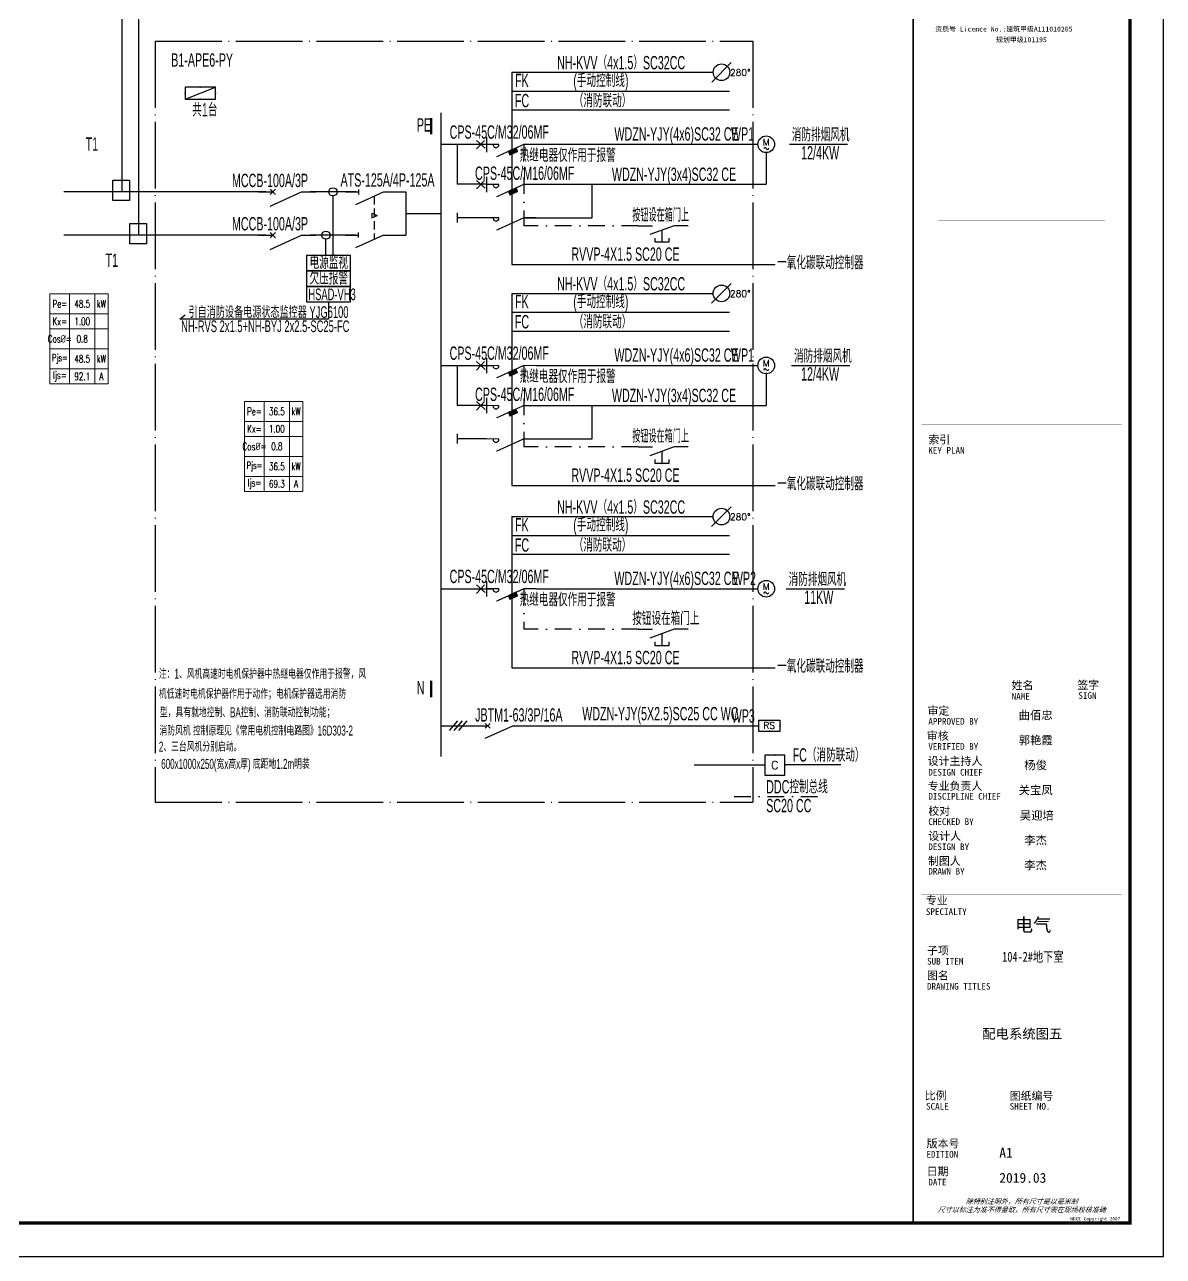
# Model space of a CAD drawing. Extents: x 776418 to 2076422, y -1170708 to 498544.
# Drawn here: x 979374 to 1013531, y -354268 to -317329 of the extents above; entities that cross this region are included whole.
import ezdxf
from ezdxf.enums import TextEntityAlignment as Align

# ---------------------------------------------------------------- set-up
doc = ezdxf.new("R2010")
doc.units = 0
doc.header["$LTSCALE"] = 1000
doc.header["$MEASUREMENT"] = 0
for name, pattern in [('CONTINOUS', [0]), ('DASHDOT', [1, 0.5, -0.25, 0, -0.25]), ('DOTE', [2.42, 2, -0.2, 0.02, -0.2]), ('HIDDEN', [0.375, 0.25, -0.125])]:
    doc.linetypes.add(name, pattern=pattern)
doc.layers.get('0').update_dxf_attribs({"linetype": 'CONTINUOUS'})
doc.layers.get('Defpoints').update_dxf_attribs({"linetype": 'CONTINUOUS'})
for name, color, linetype in [('D-TEXT', 7, 'CONTINUOUS'), ('DQ', 255, 'CONTINOUS'), ('EL-SYSTEM', 1, 'CONTINUOUS'), ('EL-TEXT', 3, 'CONTINUOUS'), ('ELEMENT', 3, 'CONTINUOUS'), ('EQUIP-动力', 3, 'CONTINUOUS'), ('EQUIP-消防', 80, 'CONTINUOUS'), ('EQUIP-箱柜', 3, 'CONTINUOUS'), ('SHEET_LINE', 6, 'CONTINUOUS'), ('SHEET_TEXT', 7, 'CONTINUOUS'), ('TEL_TITLE', 7, 'CONTINUOUS'), ('WIRE', 4, 'CONTINUOUS'), ('WIRE-动力', 2, 'CONTINUOUS'), ('WIRE-照明', 1, 'CONTINUOUS'), ('WIRE-系统', 4, 'CONTINUOUS'), ('字', 7, 'CONTINUOUS')]:
    doc.layers.add(name, color=color, linetype=linetype)
doc.styles.add('_HZTXT', font='txt.shx', dxfattribs={"width": 0.8, "bigfont": 'HZTXT.shx'})
doc.styles.add('_JD', font='ros.shx', dxfattribs={"width": 0.8, "bigfont": 'JD.shx'})
doc.styles.add('_TCH_LABEL', font='COMPLEX', dxfattribs={"bigfont": 'GBCBIG'})
doc.styles.add('_TEL_DIM', font='SIMPLEX', dxfattribs={"width": 0.7, "height": 3.5, "bigfont": 'HZTXT'})
doc.styles.add('DIM_FONT', font='SIMPLEX', dxfattribs={"width": 0.7, "bigfont": 'GBCBIG'})
doc.styles.get("Standard").update_dxf_attribs({"font": 'gbenor.shx', "bigfont": 'gbcbig.shx'})
doc.styles.add('华文细黑', font='STXIHEI.TTF')

# ---------------------------------------------------------------- blocks, each defined once
blk = doc.blocks.new('WDCE Copyright200X')
at = {"const_width": 0.016}
blk.add_lwpolyline([(-10.6, 1.26, 1), (-11.4, 1.26, 1)], format="xyb", close=True, dxfattribs=at)
at = {"style": '华文细黑'}
for s, p in [('WDCE ', (-11.46, 0.5)), ('     Copyright ', (-3.51, 0.5))]:
    blk.add_text(s, height=1, dxfattribs=at).set_placement(p, align=Align.BOTTOM_RIGHT)
blk.add_text('c', height=0.6, dxfattribs=at).set_placement((-11.04, 1.35), align=Align.MIDDLE_CENTER)
blk.add_attdef('200X', text='', height=1, dxfattribs=at).set_placement((-0.45, 0.5), align=Align.BOTTOM_RIGHT)
blk = doc.blocks.new('A$C51FB5BAD')
at = {"layer": 'SHEET_LINE', "const_width": 50}
blk.add_lwpolyline([(-6500, -57400), (0, -57400), (0, -6150), (-6500, -6150)], close=True, dxfattribs=at)
at = {"layer": 'SHEET_LINE', "const_width": 5}
for points in [[(-6250, -15740), (-6250, -33443)], [(-6250, -33443), (-250, -33443), (-250, -15740)], [(-5750, -22389), (-750, -22389)], [(-5750, -27343), (-750, -27343)], [(-5750, -32740), (-750, -32740)], [(-6250, -33443), (-250, -33443)], [(-6250, -34426), (-250, -34426)], [(-6250, -47074), (-250, -47074), (-250, -41074), (-6250, -41074), (-6250, -47074)], [(-3750, -41074), (-3750, -47074)], [(-2000, -41074), (-2000, -47074)], [(-6250, -41824), (-250, -41824)], [(-6250, -42574), (-250, -42574)], [(-6250, -43324), (-250, -43324)], [(-6250, -44074), (-250, -44074)], [(-6250, -44824), (-250, -44824)], [(-6250, -45574), (-250, -45574)], [(-6250, -46324), (-250, -46324)], [(-6250, -47550), (-250, -47550), (-250, -56400), (-6250, -56400), (-6250, -47550)], [(-6250, -49050), (-250, -49050)], [(-6250, -49800), (-250, -49800)], [(-6250, -53400), (-250, -53400)], [(-3750, -53400), (-3750, -54800)], [(-6250, -54800), (-250, -54800)], [(-6250, -55600), (-250, -55600)]]:
    blk.add_lwpolyline(points, dxfattribs=at)
at = {"layer": 'SHEET_TEXT', "xscale": 100, "yscale": 100, "zscale": 100}
blk.add_blockref('WDCE Copyright200X', (-250, -57400), dxfattribs=at).add_auto_attribs({'200X': '2007'})
at = {"layer": 'SHEET_TEXT', "style": '华文细黑'}
for s, height, p in [('资质号 Licence No.:建筑甲级A111010265', 148.12, (-5842, -21667)), ('规划甲级101195', 148.1, (-4020, -21987))]:
    blk.add_text(s, height=height, dxfattribs=at).set_placement(p)
for s, height, p in [('索引', 240, (-6050, -33786)), ('KEY PLAN', 200, (-6050, -34126)), ('姓名', 240, (-3550, -41153)), ('签字', 240, (-1581, -41143)), ('NAME', 200, (-3550, -41504)), ('SIGN', 200, (-1550, -41480)), ('审定', 240, (-6073, -41919)), ('APPROVED BY', 200, (-6050, -42256)), ('审核', 240, (-6095, -42671)), ('VERIFIED BY', 200, (-6050, -43009)), ('设计主持人', 240, (-6068, -43424)), ('DESIGN CHIEF', 200, (-6050, -43781)), ('专业负责人', 240, (-6067, -44174)), ('DISCIPLINE CHIEF', 200, (-6050, -44502)), ('校对', 240, (-6050, -44924)), ('CHECKED BY', 200, (-6050, -45263)), ('设计人', 240, (-6050, -45674)), ('DESIGN BY', 200, (-6050, -46017)), ('制图人', 240, (-6061, -46424)), ('DRAWN BY', 200, (-6050, -46750)), ('专业', 240, (-6123, -47607)), ('SPECIALTY', 200, (-6123, -47962)), ('子项', 240, (-6088, -49108)), ('SUB ITEM', 200, (-6088, -49450)), ('图名', 240, (-6091, -49859)), ('DRAWING TITLES', 200, (-6091, -50200)), ('比例', 240, (-6156, -53458)), ('图纸编号', 240, (-3610, -53468)), ('SCALE', 200, (-6119, -53800)), ('SHEET NO.', 200, (-3610, -53800)), ('版本号', 240, (-6100, -54897)), ('EDITION', 200, (-6106, -55239)), ('日期', 240, (-6100, -55732)), ('DATE', 200, (-6050, -56074))]:
    blk.add_text(s, height=height, dxfattribs=at).set_placement(p, align=Align.TOP_LEFT)
at = {"layer": 'SHEET_TEXT', "style": '华文细黑', "oblique": 20}
for s, p in [('除特别注明外，所有尺寸是以毫米制', (-3250, -56750)), ('尺寸以标注为准不得量取，所有尺寸需在现场校核准确', (-3250, -57000))]:
    blk.add_text(s, height=150, dxfattribs=at).set_placement(p, align=Align.MIDDLE_CENTER)
at = {"layer": '字', "style": '华文细黑'}
for s, p in [('A1', (-3921, -55441)), ('2019.03', (-3921, -56193))]:
    blk.add_text(s, height=296.2, dxfattribs=at).set_placement(p)
at = {"layer": '字', "insert": (-2908, -48482), "char_height": 400, "width": 78154.16, "attachment_point": 5, "style": '华文细黑'}
blk.add_mtext('电气', dxfattribs=at)
blk = doc.blocks.new('M_M8')
for p, q in [((-0.25, -0.2), (0, -0.75)), ((0.05, -0.25), (-0.05, -0.25))]:
    blk.add_line(p, q)
for points in [[(0, 0), (0, -0.25)], [(0, -0.75), (0, -1)]]:
    blk.add_lwpolyline(points)
at = {"style": 'DIM_FONT', "width": 0.8, "flags": 9}
blk.add_attdef('S', (0.25, -0.5), '', height=0.2, dxfattribs=at)
blk = doc.blocks.new('M_M7')
for p, q in [((-0.25, -0.2), (0, -0.75)), ((-0.047, -0.297), (0.047, -0.203)), ((-0.047, -0.203), (0.047, -0.297))]:
    blk.add_line(p, q)
for points in [[(0, 0), (0, -0.25)], [(0, -0.75), (0, -1)]]:
    blk.add_lwpolyline(points)
at = {"width": 0.8, "flags": 9}
blk.add_attdef('S', (0.25, -0.5), '', height=0.2, dxfattribs=at)
blk = doc.blocks.new('$equip_U$00000105(JDQINJING)')
for p, q in [((0.5, 1), (-0.5, 1)), ((-0.5, 1), (-0.5, 0)), ((0.5, 0), (0.5, 1)), ((-0.5, 0), (0.5, 0))]:
    blk.add_line(p, q)
for p in [(0, 1), (-0.5, 0.5), (0, 0), (0.5, 0.5)]:
    blk.add_point(p)
at = {"color": 7, "style": '_TEL_DIM'}
blk.add_attdef('$TEXT$', text='', height=0.4, dxfattribs=at).set_placement((-0.002, 0.507), align=Align.MIDDLE_CENTER)
at = {"color": 7, "style": '_TEL_DIM', "flags": 1}
blk.add_attdef('A', text='', height=0.00002, dxfattribs=at).set_placement((0, 0), align=Align.MIDDLE_CENTER)
blk = doc.blocks.new('$equip$00001416')
for p, q in [((0.75, 0.6), (-0.75, 0.6)), ((-0.75, 0), (0.75, 0.6)), ((-0.75, 0.6), (-0.75, 0)), ((-0.75, 0), (0.75, 0)), ((0.75, 0), (0.75, 0.6))]:
    blk.add_line(p, q)
for p in [(-0.75, 0.3), (0, 0.6), (0, 0), (0.75, 0.3)]:
    blk.add_point(p)
at = {"style": '_TCH_LABEL', "flags": 9}
blk.add_attdef('A', (0, 0), '', height=0.00002, dxfattribs=at)
blk = doc.blocks.new('$element$00000577')
at = {"const_width": 0.0233}
for points in [[(0, 0), (0, -0.25)], [(-0.25, -0.2), (0, -0.75), (0, -1)]]:
    blk.add_lwpolyline(points, dxfattribs=at)
blk.add_arc((-0.008, -0.192), 0.0589, 81.8699, 278.1301)
at = {"flags": 9}
blk.add_attdef('S', (0, 0), '', height=0.00000667, dxfattribs=at)
blk = doc.blocks.new('$equip$00001817')
blk.add_line((-0.589, -0.589), (0.589, 0.589))
blk.add_circle((0, 0), 0.5)
at = {"color": 7, "style": '_TEL_DIM', "flags": 1}
blk.add_attdef('A', text='', height=0.00002, dxfattribs=at).set_placement((0, 0), align=Align.MIDDLE_CENTER)
at = {"color": 7, "style": '_TEL_DIM'}
blk.add_attdef('$TEXT$', text='', height=0.4, dxfattribs=at).set_placement((1.361, -0.018), align=Align.MIDDLE_CENTER)
blk = doc.blocks.new('$element$00000544')
for points in [[(0, -1), (0, -0.721), (-0.176, -0.235)], [(0, 0), (0, -0.283)], [(-0.25, -0.333), (-0.324, -0.333), (-0.324, -0.617), (-0.25, -0.617)], [(-0.324, -0.478), (-0.087, -0.478)]]:
    blk.add_lwpolyline(points)
at = {"flags": 9}
blk.add_attdef('S', (0, 0), '', height=0.00000667, dxfattribs=at)
blk = doc.blocks.new('$equip$00001811')
blk.add_circle((0, 0), 0.5)
for centre, radius, start, end in [((-0.073, -0.273), 0.0768, 17.22719, 184.21643), ((0.073, -0.227), 0.0769, 197.25914, 5.11794)]:
    blk.add_arc(centre, radius, start, end)
at = {"color": 7, "style": '_TEL_DIM'}
blk.add_attdef('$TEXT$', text='', height=0.4, dxfattribs=at).set_placement((0.001, 0.137), align=Align.MIDDLE_CENTER)
at = {"color": 7, "style": '_TEL_DIM', "flags": 1}
blk.add_attdef('A', text='', height=0.00002, dxfattribs=at).set_placement((0, 0), align=Align.MIDDLE_CENTER)
blk = doc.blocks.new('$equip$00002460')
for p, q in [((0.65, 0.65), (-0.65, 0.65)), ((-0.65, 0.65), (-0.65, 0)), ((-0.65, 0), (0.65, 0)), ((0.65, 0), (0.65, 0.65))]:
    blk.add_line(p, q)
at = {"const_width": 0.04}
blk.add_lwpolyline([(-0.65, 0.65), (-0.65, 0), (0.65, 0), (0.65, 0.65), (-0.65, 0.65), (-0.65, 0)], dxfattribs=at)
for p in [(-0.65, 0.325), (0, 0.65), (0.65, 0.325), (0, 0)]:
    blk.add_point(p)
at = {"color": 7, "style": '_TEL_DIM'}
blk.add_attdef('$TEXT$', text='', height=0.4, dxfattribs=at).set_placement((-0.014, 0.343), align=Align.MIDDLE_CENTER)
at = {"color": 7, "style": '_TEL_DIM', "flags": 1}
blk.add_attdef('A', text='', height=0.00002, dxfattribs=at).set_placement((0, 0), align=Align.MIDDLE_CENTER)
blk = doc.blocks.new('*T211')
at = {"layer": 'Defpoints', "color": 8, "linetype": 'ByBlock', "lineweight": 0, "transparency": 16777216}
for p, q in [((0, 0), (1749, 0)), ((0, 0), (0, -2700)), ((593, 0), (593, -2700)), ((1346, 0), (1346, -2700)), ((1749, 0), (1749, -2700)), ((0, -600), (1749, -600)), ((0, -1050), (1749, -1050)), ((0, -1650), (1749, -1650)), ((0, -2250), (1749, -2250)), ((0, -2700), (1749, -2700))]:
    blk.add_line(p, q, dxfattribs=at)
at = {"color": 0, "transparency": 16777216, "attachment_point": 5, "style": '_TEL_DIM'}
for s, insert, char_height, width in [('Pe=', (297, -300), 225, 593.32), ('48.5', (970, -300), 225, 752.36), ('kW', (1547, -300), 225, 402.96), ('Kx=', (297, -825), 225, 593.32), ('1.00', (970, -825), 225, 752.36), ('Cos{\\fISOCPEUR|b0|i0|c0|p34;%%C}=', (297, -1350), 225, 593.32), ('0.8', (970, -1350), 225, 752.36), ('Pjs=', (297, -1950), 210, 593.32), ('48.5', (970, -1950), 225, 752.36), ('kW', (1547, -1950), 225, 402.96), ('Ijs=', (297, -2475), 225, 593.32), ('92.1', (970, -2475), 225, 752.36), ('A', (1547, -2475), 225, 402.96)]:
    blk.add_mtext(s, dxfattribs=dict(at, insert=insert, char_height=char_height, width=width))
blk = doc.blocks.new('*T212')
at = {"layer": 'Defpoints', "color": 8, "linetype": 'ByBlock', "lineweight": 0, "transparency": 16777216}
for p, q in [((0, 0), (1749, 0)), ((0, 0), (0, -2700)), ((593, 0), (593, -2700)), ((1346, 0), (1346, -2700)), ((1749, 0), (1749, -2700)), ((0, -600), (1749, -600)), ((0, -1050), (1749, -1050)), ((0, -1650), (1749, -1650)), ((0, -2250), (1749, -2250)), ((0, -2700), (1749, -2700))]:
    blk.add_line(p, q, dxfattribs=at)
at = {"color": 0, "transparency": 16777216, "attachment_point": 5, "style": '_TEL_DIM'}
for s, insert, char_height, width in [('Pe=', (297, -300), 225, 593.32), ('36.5', (970, -300), 225, 752.36), ('kW', (1547, -300), 225, 402.96), ('Kx=', (297, -825), 225, 593.32), ('1.00', (970, -825), 225, 752.36), ('Cos{\\fISOCPEUR|b0|i0|c0|p34;%%C}=', (297, -1350), 225, 593.32), ('0.8', (970, -1350), 225, 752.36), ('Pjs=', (297, -1950), 210, 593.32), ('36.5', (970, -1950), 225, 752.36), ('kW', (1547, -1950), 225, 402.96), ('Ijs=', (297, -2475), 225, 593.32), ('69.3', (970, -2475), 225, 752.36), ('A', (1547, -2475), 225, 402.96)]:
    blk.add_mtext(s, dxfattribs=dict(at, insert=insert, char_height=char_height, width=width))

msp = doc.modelspace()

# ---------------------------------------------------------------- hatches: boundary and pattern name
h = msp.add_hatch()
h.set_pattern_fill('ANSI31', color=256, scale=10, style=0)
h.set_pattern_definition([(45, (793141.9272, -351709.7036), (-0.707106781, 0.707106781), [])])
h.paths.add_polyline_path([(994159, -321130), (994113, -321027), (993885, -321130), (993932, -321233)])
h = msp.add_hatch()
h.set_pattern_fill('ANSI31', color=256, scale=10, style=0)
h.set_pattern_definition([(45, (793141.9272, -352909.7036), (-0.707106781, 0.707106781), [])])
h.paths.add_polyline_path([(994159, -322330), (994113, -322227), (993885, -322330), (993932, -322433)])
h = msp.add_hatch()
h.set_pattern_fill('ANSI31', color=256, scale=10, style=0)
h.set_pattern_definition([(45, (793140.9983, -358340.2862), (-0.707106781, 0.707106781), [])])
h.paths.add_polyline_path([(994159, -327761), (994112, -327657), (993885, -327761), (993931, -327864)])
h = msp.add_hatch()
h.set_pattern_fill('ANSI31', color=256, scale=10, style=0)
h.set_pattern_definition([(45, (793140.9983, -359540.2862), (-0.707106781, 0.707106781), [])])
h.paths.add_polyline_path([(994159, -328961), (994112, -328857), (993885, -328961), (993931, -329064)])
h = msp.add_hatch()
h.set_pattern_fill('ANSI31', color=256, scale=10, style=0)
h.set_pattern_definition([(45, (793140.6054, -365036.3649), (-0.707106781, 0.707106781), [])])
h.paths.add_polyline_path([(994158, -334457), (994111, -334353), (993884, -334457), (993931, -334560)])

# ---------------------------------------------------------------- linework, layer by layer
at = {"linetype": 'DOTE'}
for p, q in [((983287, -317820, 0), (983287, -340644, 0)), ((983287, -317820, 0), (1001217, -317820, 0)), ((1001217, -317820, 0), (1001216, -340644, 0)), ((983285, -340644, 0), (1001216, -340644, 0))]:
    msp.add_line(p, q, dxfattribs=at)
for p, q in [((993168, -320800, 0), (992926, -321057, 0)), ((992926, -320804, 0), (993191, -321037, 0)), ((993168, -322000, 0), (992926, -322257, 0)), ((992926, -322004, 0), (993191, -322237, 0)), ((993167, -327431, 0), (992925, -327688, 0)), ((992925, -327434, 0), (993190, -327667, 0)), ((993167, -328631, 0), (992925, -328888, 0)), ((992925, -328634, 0), (993190, -328867, 0)), ((993166, -334127, 0), (992925, -334384, 0)), ((992925, -334130, 0), (993190, -334363, 0)), ((1001577, -339538, 0), (999455, -339538, 0))]:
    msp.add_line(p, q)
at = {"linetype": 'DASHDOT'}
for p, q in [((994351, -320907, 0), (994351, -323361, 0)), ((997779, -323361, 0), (994351, -323361, 0)), ((997779, -323361, 0), (994351, -323361, 0)), ((994350, -327538, 0), (994350, -329992, 0)), ((997778, -329992, 0), (994350, -329992, 0)), ((997778, -329992, 0), (994350, -329992, 0)), ((994350, -334234, 0), (994350, -335461, 0)), ((997778, -335461, 0), (994350, -335461, 0))]:
    msp.add_line(p, q, dxfattribs=at)
at = {"linetype": 'Continuous', "const_width": 72.9, "elevation": 0}
for points in [[(991567, -320124), (991567, -320621)], [(991567, -337004), (991567, -337501)]]:
    msp.add_lwpolyline(points, dxfattribs=at)
at = {"elevation": 0}
for points in [[(993932, -321233), (994159, -321130), (994113, -321027), (993885, -321130)], [(993932, -322433), (994159, -322330), (994113, -322227), (993885, -322330)], [(993931, -327864), (994159, -327761), (994112, -327657), (993885, -327761)], [(993931, -329064), (994159, -328961), (994112, -328857), (993885, -328961)], [(993931, -334560), (994158, -334457), (994111, -334353), (993884, -334457)]]:
    msp.add_lwpolyline(points, close=True, dxfattribs=at)
at = {"layer": 'D-TEXT'}
for p, q in [((993988, -318758, 0), (1000027, -318758, 0)), ((993988, -318758, 0), (993988, -324520, 0)), ((993988, -319322, 0), (1000520, -319322, 0)), ((993988, -319887, 0), (1000520, -319887, 0)), ((1002314, -320910, 0), (1004061, -320910, 0)), ((993988, -324520, 0), (1001887, -324520, 0)), ((993987, -325388, 0), (1000026, -325388, 0)), ((993987, -325388, 0), (993987, -331151, 0)), ((993987, -325953, 0), (1000519, -325953, 0)), ((993987, -326517, 0), (1000519, -326517, 0)), ((1002380, -327547, 0), (1004127, -327547, 0)), ((993987, -331151, 0), (1001886, -331151, 0)), ((993987, -332084, 0), (1000026, -332084, 0)), ((993987, -332084, 0), (993987, -336620, 0)), ((993987, -332649, 0), (1000519, -332649, 0)), ((993987, -333214, 0), (1000519, -333214, 0)), ((1002216, -334245, 0), (1003963, -334245, 0)), ((993987, -336620, 0), (1001886, -336620, 0)), ((1002177, -339517, 0), (1003855, -339517, 0))]:
    msp.add_line(p, q, dxfattribs=at)
at = {"layer": 'D-TEXT', "elevation": 0}
for points in [[(980895, -321221, 0, 0, 0), (981833, -321221, 0, 0, 0), (982137, -321844, 80, 0, 0), (982269, -322113, 0, 0, 0)], [(981493, -324702, 0, 0, 0), (982431, -324702, 0, 0, 0), (982735, -324079, 80, 0, 0), (982867, -323810, 0, 0, 0)]]:
    msp.add_lwpolyline(points, format="xyseb", dxfattribs=at)
at = {"layer": 'DQ'}
for p, q in [((988615, -322467, 0), (988615, -324244, 0)), ((988412, -324244, 0), (988412, -323766, 0)), ((988489, -325648, 0), (988489, -326161, 0)), ((984028, -326161, 0), (984193, -326027, 0)), ((988489, -326161, 0), (984028, -326161, 0))]:
    msp.add_line(p, q, dxfattribs=at)
at = {"layer": 'DQ', "elevation": 0}
for points in [[(987839, -324244), (989139, -324244), (989139, -324712), (987839, -324712)], [(987839, -324712), (989139, -324712), (989139, -325180), (987839, -325180)], [(987839, -325180), (989139, -325180), (989139, -325648), (987839, -325648)]]:
    msp.add_lwpolyline(points, close=True, dxfattribs=at)
at = {"layer": 'DQ'}
for centre in [(988620, -322343, 0), (988412, -323642, 0)]:
    msp.add_circle(centre, 124, dxfattribs=at)
at = {"layer": 'EL-SYSTEM', "elevation": 0}
for points in [[(982022, -321993), (982517, -321993), (982517, -322602), (982022, -322602)], [(982534, -323289), (983029, -323289), (983029, -323898), (982534, -323898)]]:
    msp.add_lwpolyline(points, close=True, dxfattribs=at)
at = {"layer": 'TEL_TITLE'}
msp.add_lwpolyline([(908431, -354268), (1013531, -354268), (1013531, -294868), (908431, -294868)], close=True, dxfattribs=at)
at = {"layer": 'TEL_TITLE', "const_width": 100}
msp.add_lwpolyline([(910931, -353268), (1012531, -353268), (1012531, -295868), (910931, -295868)], close=True, dxfattribs=at)
at = {"layer": 'WIRE', "color": 7, "linetype": 'DASHDOT', "elevation": 0}
msp.add_lwpolyline([(1000652, -340473), (1003581, -340473)], dxfattribs=at)
at = {"layer": 'WIRE-动力'}
for p, q in [((992357, -338209, 0), (992109, -338502, 0)), ((992497, -338209, 0), (992249, -338502, 0)), ((992637, -338209, 0), (992389, -338502, 0))]:
    msp.add_line(p, q, dxfattribs=at)
at = {"layer": 'WIRE-照明'}
for p, q in [((982288, -304350, 0), (982288, -322343, 0)), ((982788, -305649, 0), (982788, -323642, 0)), ((992346, -320918, 0), (992346, -322118, 0)), ((994726, -320918, 0), (1001369, -320918, 0)), ((1001619, -321142, 0), (1001619, -322118, 0)), ((986607, -322343, 0), (980548, -322343, 0)), ((989304, -322343, 0), (987937, -322343, 0)), ((990513, -322343, 0), (990808, -322343, 0)), ((990808, -322343, 0), (990808, -323642, 0)), ((993227, -322118, 0), (992346, -322118, 0)), ((994351, -322118, 0), (1001619, -322118, 0)), ((996396, -323118, 0), (996396, -322118, 0)), ((989793, -322979, 0), (989793, -323126, 0)), ((989793, -322979, 0), (989953, -323052, 0)), ((989793, -323126, 0), (989953, -323052, 0)), ((992346, -322973, 0), (992346, -323263, 0)), ((993226, -323118, 0), (992346, -323118, 0)), ((994351, -323118, 0), (996396, -323118, 0)), ((986607, -323642, 0), (980548, -323642, 0)), ((989308, -323642, 0), (987941, -323642, 0)), ((990507, -323642, 0), (990808, -323642, 0)), ((992345, -327549, 0), (992345, -328749, 0)), ((994725, -327549, 0), (1001368, -327549, 0)), ((1001618, -327773, 0), (1001618, -328749, 0)), ((993226, -328749, 0), (992345, -328749, 0)), ((994350, -328749, 0), (1001618, -328749, 0)), ((996395, -329749, 0), (996395, -328749, 0)), ((992345, -329604, 0), (992345, -329893, 0)), ((993225, -329749, 0), (992345, -329749, 0)), ((994350, -329749, 0), (996395, -329749, 0)), ((994725, -334245, 0), (1001368, -334245, 0)), ((991859, -338355, 0), (993263, -338355, 0)), ((994201, -338355, 0), (1001389, -338355, 0))]:
    msp.add_line(p, q, dxfattribs=at)
at = {"layer": 'WIRE-照明', "linetype": 'Continuous'}
for p, q in [((991864, -320918, 0), (993395, -320918, 0)), ((993227, -320693, 0), (993227, -321152, 0)), ((993227, -321893, 0), (993227, -322352, 0)), ((990808, -322993, 0), (991863, -322993, 0)), ((991863, -327549, 0), (993394, -327549, 0)), ((993226, -327324, 0), (993226, -327783, 0)), ((993226, -328524, 0), (993226, -328983, 0)), ((991863, -334245, 0), (993394, -334245, 0)), ((991863, -334245, 0), (993394, -334245, 0)), ((993225, -334020, 0), (993225, -334479, 0))]:
    msp.add_line(p, q, dxfattribs=at)
at = {"layer": 'WIRE-照明', "linetype": 'HIDDEN'}
msp.add_line((989855, -322471, 0), (989855, -323770, 0), dxfattribs=at)
at = {"layer": 'WIRE-照明', "const_width": 36, "elevation": 0}
msp.add_lwpolyline([(991864, -319969), (991863, -339286)], dxfattribs=at)

# ---------------------------------------------------------------- block references
for name, p in [('A$C51FB5BAD', (1012531, -295868)), ('*T211', (980131, -325402)), ('*T212', (985969, -328627))]:
    msp.add_blockref(name, p)
at = {"layer": 'DQ', "xscale": 1500, "yscale": 1500, "zscale": 1500, "rotation": 90}
for name, p in [('M_M8', (989013, -322343, 0)), ('M_M8', (989007, -323642, 0)), ('M_M7', (992888, -338355, 0))]:
    msp.add_blockref(name, p, dxfattribs=at)
at = {"layer": 'ELEMENT', "rotation": 90}
for name, p, xscale, yscale, zscale in [('$element$00000577', (993226, -320918, 0), 1500, 1500, 1500), ('$element$00000577', (993226, -322118, 0), 1500, 1500, 1500), ('M_M7', (986393, -322343, 0), 1714.285714285681, 1714.285714285681, 1714.285714285681), ('$element$00000577', (993226, -323118, 0), 1500, 1500, 1500), ('M_M7', (986393, -323642, 0), 1714.285714285681, 1714.285714285681, 1714.285714285681), ('$element$00000577', (993225, -327549, 0), 1500, 1500, 1500), ('$element$00000577', (993225, -328749, 0), 1500, 1500, 1500), ('$element$00000577', (993225, -329749, 0), 1500, 1500, 1500), ('$element$00000577', (993225, -334245, 0), 1500, 1500, 1500)]:
    msp.add_blockref(name, p, dxfattribs=dict(at, xscale=xscale, yscale=yscale, zscale=zscale))
at = {"layer": 'EQUIP-动力'}
ref = msp.add_blockref('$equip$00001817', (1000277, -318758, 0), dxfattribs=dict(at, xscale=500, yscale=500, zscale=500))
ref.add_attrib('$TEXT$', '280%%D', dxfattribs={"layer": '0', "color": 7, "height": 200, "style": '_TEL_DIM'}).set_placement((1000840, -318767, 0), align=Align.MIDDLE_CENTER)
at = {"layer": 'EQUIP-动力', "xscale": 500, "yscale": 500, "zscale": 500}
for p in [(1001619, -320918, 0), (1001618, -327549, 0), (1001618, -334245, 0)]:
    msp.add_blockref('$equip$00001811', p, dxfattribs=at).add_auto_attribs({'$TEXT$': 'M'})
at = {"layer": 'EQUIP-动力'}
ref = msp.add_blockref('$equip$00001817', (1000276, -325388, 0), dxfattribs=dict(at, xscale=500, yscale=500, zscale=500))
ref.add_attrib('$TEXT$', '280%%D', dxfattribs={"layer": '0', "color": 7, "height": 200, "style": '_TEL_DIM'}).set_placement((1000839, -325397, 0), align=Align.MIDDLE_CENTER)
ref = msp.add_blockref('$equip$00001817', (1000276, -332084, 0), dxfattribs=dict(at, xscale=500, yscale=500, zscale=500))
ref.add_attrib('$TEXT$', '280%%D', dxfattribs={"layer": '0', "color": 7, "height": 200, "style": '_TEL_DIM'}).set_placement((1000839, -332093, 0), align=Align.MIDDLE_CENTER)
at = {"layer": 'EQUIP-消防', "xscale": 500, "yscale": 500, "zscale": 500}
msp.add_blockref('$equip$00002460', (1001714, -338518, 0), dxfattribs=at).add_auto_attribs({'$TEXT$': 'RS'})
at = {"layer": 'EQUIP-箱柜', "xscale": 600, "yscale": 600, "zscale": 600}
msp.add_blockref('$equip$00001416', (984644, -319560, 0), dxfattribs=at)
msp.add_blockref('$equip_U$00000105(JDQINJING)', (1001877, -339838, 0), dxfattribs=at).add_auto_attribs({'$TEXT$': 'C'})
at = {"layer": 'WIRE-系统', "xscale": 1500, "yscale": 1500, "zscale": 1500, "rotation": 90}
for p in [(997779, -323361, 0), (997779, -323361, 0), (997778, -329992, 0), (997778, -329992, 0), (997778, -335461, 0)]:
    msp.add_blockref('$element$00000544', p, dxfattribs=at)

# ---------------------------------------------------------------- texts
at = {"layer": 'D-TEXT'}
for s, height, style, width, p in [('B1-APE6-PY', 400, '_JD', 0.6, (983770, -318589, 0)), ('NH-KVV（4x1.5）SC32CC', 400, '_JD', 0.6, (995347, -318669, 0)), ('FK               (手动控制线)', 400, '_JD', 0.6, (994085, -319202, 0)), ('FC               （消防联动）', 400, '_JD', 0.6, (994080, -319808, 0)), ('共1台', 400, '_JD', 0.6, (984401, -320083, 0)), ('PE', 400, '_JD', 0.6, (991136, -320534, 0)), ('CPS-45C/M32/06MF', 400, '_JD', 0.6, (992122, -320750, 0)), ('WDZN-YJY(4x6)SC32 CE', 400, '_JD', 0.6, (997065, -320807, 0)), ('WP1', 400, '_JD', 0.6, (1000560, -320807, 0)), ('消防排烟风机', 400, '_JD', 0.6, (1002387, -320830, 0)), ('T1', 400, '_JD', 0.6, (981204, -321111, 0)), ('12/4KW', 400, '_JD', 0.6, (1002666, -321372, -124)), ('热继电器仅作用于报警', 400, '_JD', 0.6, (994223, -321445, 0)), ('CPS-45C/M16/06MF', 400, '_JD', 0.6, (992885, -321984, 0)), ('WDZN-YJY(3x4)SC32 CE', 400, '_JD', 0.6, (996990, -322016, 0)), ('MCCB-100A/3P', 400, '_JD', 0.6, (985593, -322201, 0)), ('ATS-125A/4P-125A', 400, '_JD', 0.6, (988850, -322187, -2980)), ('按钮设在箱门上', 400, '_HZTXT', 0.45, (997601, -323237, 0)), ('MCCB-100A/3P', 400, '_JD', 0.6, (985593, -323500, 0)), ('T1', 400, '_JD', 0.6, (981802, -324593, 0)), ('电源监视', 400, '_JD', 0.6, (987921, -324657, 37)), ('RVVP-4X1.5 SC20 CE', 400, '_JD', 0.6, (995774, -324410, 0)), ('一氧化碳联动控制器', 400, '_JD', 0.6, (1001948, -324667, 0)), ('欠压报警', 400, '_JD', 0.6, (987921, -325124, 37)), ('NH-KVV（4x1.5）SC32CC', 400, '_JD', 0.6, (995347, -325300, 0)), ('HSAD-VH3', 350, '_JD', 0.6, (987885, -325592, 37)), ('FK               (手动控制线)', 400, '_JD', 0.6, (994084, -325833, 0)), ('引自消防设备电源状态监控器 YJG6100 ', 350, '_JD', 0.6, (984290, -326125, 0)), ('FC               （消防联动）', 400, '_JD', 0.6, (994079, -326439, 0)), ('NH-RVS 2x1.5+NH-BYJ 2x2.5-SC25-FC ', 350, '_JD', 0.6, (984068, -326549, 0)), ('CPS-45C/M32/06MF', 400, '_JD', 0.6, (992121, -327381, 0)), ('WDZN-YJY(4x6)SC32 CE', 400, '_JD', 0.6, (997064, -327438, 0)), ('WP1', 400, '_JD', 0.6, (1000559, -327438, 0)), ('消防排烟风机', 400, '_JD', 0.6, (1002453, -327467, 0)), ('热继电器仅作用于报警', 400, '_JD', 0.6, (994222, -328076, 0)), ('12/4KW', 400, '_JD', 0.6, (1002665, -328003, -124)), ('CPS-45C/M16/06MF', 400, '_JD', 0.6, (992885, -328615, 0)), ('WDZN-YJY(3x4)SC32 CE', 400, '_JD', 0.6, (996989, -328647, 0)), ('按钮设在箱门上', 400, '_HZTXT', 0.45, (997600, -329868, 0)), ('RVVP-4X1.5 SC20 CE', 400, '_JD', 0.6, (995773, -331040, 0)), ('一氧化碳联动控制器', 400, '_JD', 0.6, (1001947, -331297, 0)), ('NH-KVV（4x1.5）SC32CC', 400, '_JD', 0.6, (995346, -331996, 0)), ('FK               (手动控制线)', 400, '_JD', 0.6, (994084, -332529, 0)), ('FC               （消防联动）', 400, '_JD', 0.6, (994079, -333135, 0)), ('CPS-45C/M32/06MF', 400, '_JD', 0.6, (992121, -334077, 0)), ('WDZN-YJY(4x6)SC32 CE', 400, '_JD', 0.6, (997063, -334134, 0)), ('WP2', 400, '_JD', 0.6, (1000617, -334136, 0)), ('消防排烟风机', 400, '_JD', 0.6, (1002289, -334165, 0)), ('热继电器仅作用于报警', 400, '_JD', 0.6, (994222, -334772, 0)), ('11KW', 400, '_JD', 0.6, (1002759, -334699, -124)), ('按钮设在箱门上', 400, '_JD', 0.6, (997600, -335337, 0)), ('RVVP-4X1.5 SC20 CE', 400, '_JD', 0.6, (995773, -336509, 0)), ('一氧化碳联动控制器', 400, '_JD', 0.6, (1001947, -336767, 0)), ('注：1、风机高速时电机保护器中热继电器仅作用于报警，风', 300, '_JD', 0.6, (983400, -336947)), ('机低速时电机保护器作用于动作；电机保护器选用消防', 300, '_JD', 0.6, (983400, -337545)), ('N', 400, '_JD', 0.6, (991136, -337414, 0)), ('型，具有就地控制、BA控制、消防联动控制功能；', 300, '_JD', 0.6, (983430, -338101)), ('JBTM1-63/3P/16A', 400, '_JD', 0.6, (992887, -338229, 0)), ('WDZN-YJY(5X2.5)SC25 CC WC ', 400, '_JD', 0.6, (996099, -338193, 0)), ('WP3', 400, '_JD', 0.6, (1000581, -338262, 0)), ('消防风机 控制原理见《常用电机控制电路图》16D303-2', 300, '_JD', 0.6, (983418, -338649, 0)), ('2、三台风机分别启动。', 300, '_JD', 0.6, (983401, -339130)), ('FC（消防联动）', 400, '_JD', 0.6, (1002411, -339431, 1146)), ('600x1000x250(宽x高x厚) 底距地1.2m明装', 300, '_JD', 0.6, (983471, -339648, 0)), ('DDC控制总线', 400, '_JD', 0.6, (1001618, -340385, 0)), ('SC20 CC', 400, '_JD', 0.6, (1001618, -340949, 0))]:
    msp.add_text(s, height=height, dxfattribs=dict(at, style=style, width=width)).set_placement(p)
at = {"layer": 'EL-TEXT', "style": '华文细黑'}
msp.add_text('配电系统图五', height=294, dxfattribs=at).set_placement((1008098, -347739))
at = {"layer": 'SHEET_TEXT', "style": '华文细黑'}
msp.add_text('吴迎培', height=250, dxfattribs=at).set_placement((1009223, -340920), align=Align.TOP_LEFT)
for tag, p in [('曲佰忠', (1009700, -337913)), ('郭艳霞', (1009700, -338663)), ('杨俊', (1009700, -339413)), ('关宝凤', (1009700, -340163)), ('李杰', (1009700, -341663)), ('李杰', (1009700, -342413))]:
    msp.add_attdef(tag, text='', height=250, dxfattribs=at).set_placement(p, align=Align.TOP_CENTER)
at = {"layer": '字', "style": '华文细黑', "width": 0.75}
msp.add_text('104-2#地下室', height=300, dxfattribs=at).set_placement((1008698, -345432))

doc.saveas('drawing.dxf')
